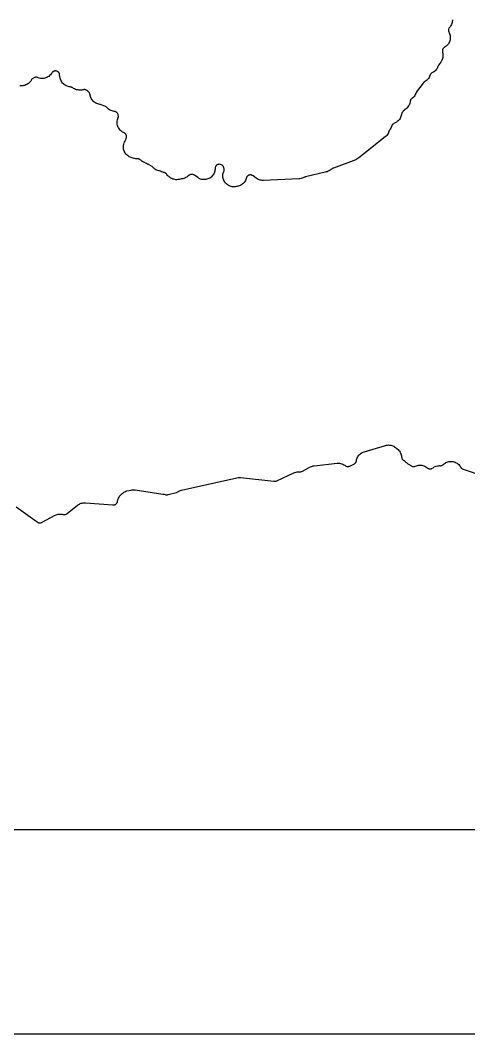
# Model space of a CAD drawing. Header units: metres. Extents: x 0 to 400, y 0 to 202.
# Drawn here: x 35.4 to 61.8, y 0 to 59.7 of the extents above; entities that cross this region are included whole.
import ezdxf

# ---------------------------------------------------------------- set-up
doc = ezdxf.new("R2010")
doc.units = ezdxf.units.M

msp = doc.modelspace()

# ---------------------------------------------------------------- linework, layer by layer
msp.add_lwpolyline([(400, 202.2006), (0, 202.2006), (0, -0.0004), (400, -0.0004), (400, 202.2006)], close=True)
for points in [[(60.857, 59.7016), (60.857, 59.6766), (60.851, 59.6146), (60.84, 59.5526), (60.823, 59.4916), (60.8, 59.4326), (60.771, 59.3766), (60.737, 59.3236), (60.698, 59.2746), (60.681, 59.2546), (60.666, 59.2336), (60.653, 59.2106), (60.643, 59.1886), (60.635, 59.1636), (60.629, 59.1376), (60.626, 59.1146), (60.626, 59.0916), (60.628, 59.0656), (60.632, 59.0406), (60.638, 59.0206), (60.647, 58.9966), (60.665, 58.9626), (60.691, 58.9046), (60.711, 58.8446), (60.725, 58.7826), (60.733, 58.7196), (60.735, 58.6566), (60.731, 58.5936), (60.72, 58.5306), (60.704, 58.4696), (60.681, 58.4106), (60.653, 58.3536), (60.62, 58.2996), (60.581, 58.2496), (60.538, 58.2036), (60.491, 58.1616), (60.439, 58.1246), (60.397, 58.0976), (60.379, 58.0826), (60.349, 58.0536), (60.343, 58.0466), (60.316, 58.0146), (60.304, 57.9976), (60.293, 57.9776), (60.283, 57.9516), (60.275, 57.9256), (60.271, 57.9036), (60.268, 57.8786), (60.269, 57.8516), (60.271, 57.8266), (60.284, 57.7686), (60.289, 57.7486), (60.299, 57.6846), (60.302, 57.6206), (60.299, 57.5556), (60.289, 57.4916), (60.273, 57.4296), (60.251, 57.3686), (60.228, 57.3216), (60.215, 57.2896), (60.184, 57.2246), (60.146, 57.1646), (60.102, 57.1086), (60.058, 57.0596), (60.043, 57.0386), (60.032, 57.0196), (60.021, 56.9956), (60.01, 56.9636), (59.986, 56.9066), (59.958, 56.8516), (59.924, 56.7996), (59.886, 56.7506), (59.843, 56.7066), (59.796, 56.6666), (59.745, 56.6306), (59.692, 56.5996), (59.655, 56.5816), (59.632, 56.5676), (59.614, 56.5526), (59.595, 56.5356), (59.578, 56.5156), (59.565, 56.4976), (59.552, 56.4766), (59.543, 56.4566), (59.531, 56.4226), (59.509, 56.3656), (59.481, 56.3126), (59.449, 56.2616), (59.412, 56.2136), (59.371, 56.1686), (59.326, 56.1286), (59.277, 56.0936), (59.225, 56.0616), (59.216, 56.0566), (59.198, 56.0446), (59.178, 56.0276), (59.159, 56.0086), (59.134, 55.9796), (58.751, 55.4616), (58.728, 55.4256), (58.718, 55.4066), (58.7, 55.3626), (58.674, 55.3056), (58.643, 55.2506), (58.607, 55.1996), (58.565, 55.1526), (58.52, 55.1096), (58.471, 55.0716), (58.463, 55.0656), (58.443, 55.0486), (58.424, 55.0286), (58.41, 55.0106), (58.397, 54.9886), (58.386, 54.9666), (58.377, 54.9446), (58.37, 54.9176), (58.362, 54.8696), (58.349, 54.8086), (58.33, 54.7486), (58.305, 54.6906), (58.274, 54.6356), (58.238, 54.5836), (58.198, 54.5356), (58.153, 54.4916), (57.964, 54.3246), (57.934, 54.2946), (57.917, 54.2756), (57.904, 54.2566), (57.893, 54.2356), (57.884, 54.2136), (57.876, 54.1876), (57.869, 54.1566), (57.865, 54.1256), (57.851, 54.0656), (57.831, 54.0076), (57.806, 53.9526), (57.776, 53.8996), (57.741, 53.8486), (57.702, 53.8026), (57.658, 53.7596), (57.61, 53.7216), (57.559, 53.6876), (57.407, 53.5966), (57.372, 53.5736), (57.351, 53.5566), (57.334, 53.5396), (57.32, 53.5236), (57.307, 53.5046), (57.296, 53.4836), (57.284, 53.4546), (57.277, 53.4326), (57.256, 53.3796), (57.231, 53.3276), (57.202, 53.2786), (57.17, 53.2346), (57.168, 53.2326), (57.153, 53.2096), (57.141, 53.1866), (57.131, 53.1626), (57.121, 53.1286), (57.099, 53.0676), (57.071, 53.0096), (57.037, 52.9546), (56.998, 52.9026), (56.954, 52.8546), (56.905, 52.8126), (55.353, 51.5736), (55.298, 51.5336), (55.238, 51.4996), (55.175, 51.4726), (53.853, 50.9796), (53.817, 50.9646), (53.794, 50.9516), (53.774, 50.9376), (53.741, 50.9106), (53.734, 50.9046), (53.715, 50.8866), (53.663, 50.8486), (53.608, 50.8156), (53.55, 50.7886), (53.49, 50.7666), (53.428, 50.7516), (53.369, 50.7406), (52.216, 50.4646), (52.175, 50.4526), (52.154, 50.4446), (52.118, 50.4256), (52.106, 50.4196), (52.08, 50.4046), (52.017, 50.3776), (51.952, 50.3566), (51.885, 50.3436), (51.818, 50.3376), (49.729, 50.2516), (49.666, 50.2516), (49.603, 50.2586), (49.541, 50.2706), (49.481, 50.2896), (49.423, 50.3136), (49.367, 50.3436), (49.315, 50.3786), (49.13, 50.5166), (49.096, 50.5396), (49.076, 50.5506), (49.057, 50.5586), (49.033, 50.5656), (49.007, 50.5716), (48.983, 50.5736), (48.955, 50.5746), (48.931, 50.5726), (48.912, 50.5686), (48.888, 50.5616), (48.863, 50.5516), (48.844, 50.5416), (48.822, 50.5276), (48.801, 50.5116), (48.786, 50.4966), (48.77, 50.4786), (48.755, 50.4566), (48.743, 50.4356), (48.733, 50.4116), (48.722, 50.3776), (48.716, 50.3556), (48.695, 50.2966), (48.669, 50.2406), (48.637, 50.1866), (48.601, 50.1366), (48.559, 50.0896), (48.514, 50.0476), (48.464, 50.0096), (48.412, 49.9766), (48.356, 49.9486), (48.298, 49.9266), (48.238, 49.9106), (48.227, 49.9086), (48.171, 49.8946), (48.158, 49.8916), (48.138, 49.8856), (48.076, 49.8746), (48.014, 49.8696), (47.951, 49.8706), (47.889, 49.8786), (47.827, 49.8916), (47.767, 49.9106), (47.709, 49.9356), (47.654, 49.9656), (47.602, 50.0016), (47.554, 50.0416), (47.51, 50.0866), (47.471, 50.1356), (47.436, 50.1876), (47.407, 50.2436), (47.383, 50.3016), (47.365, 50.3616), (47.353, 50.4236), (47.347, 50.4866), (47.347, 50.5486), (47.353, 50.6116), (47.365, 50.6736), (47.383, 50.7336), (47.395, 50.7616), (47.398, 50.7706), (47.413, 50.8106), (47.419, 50.8336), (47.423, 50.8566), (47.424, 50.8806), (47.424, 50.9046), (47.42, 50.9276), (47.411, 50.9686), (47.401, 51.0026), (47.388, 51.0406), (47.378, 51.0636), (47.367, 51.0836), (47.352, 51.1036), (47.335, 51.1226), (47.319, 51.1376), (47.296, 51.1546), (47.274, 51.1686), (47.254, 51.1786), (47.234, 51.1866), (47.211, 51.1926), (47.178, 51.1976), (47.136, 51.2006), (47.116, 51.2006), (47.092, 51.1966), (47.064, 51.1896), (47.042, 51.1826), (47.022, 51.1726), (46.999, 51.1596), (46.977, 51.1436), (46.958, 51.1256), (46.943, 51.1096), (46.928, 51.0896), (46.915, 51.0666), (46.904, 51.0436), (46.896, 51.0206), (46.891, 50.9996), (46.887, 50.9726), (46.884, 50.9146), (46.878, 50.8526), (46.866, 50.7906), (46.848, 50.7296), (46.825, 50.6716), (46.795, 50.6156), (46.761, 50.5626), (46.721, 50.5136), (46.677, 50.4686), (46.629, 50.4286), (46.577, 50.3926), (46.522, 50.3626), (46.464, 50.3376), (46.404, 50.3186), (46.342, 50.3056), (46.28, 50.2976), (46.217, 50.2966), (46.154, 50.3016), (46.092, 50.3126), (46.031, 50.3306), (45.972, 50.3526), (45.916, 50.3816), (45.863, 50.4156), (45.667, 50.5536), (45.635, 50.5746), (45.612, 50.5856), (45.59, 50.5946), (45.565, 50.6006), (45.539, 50.6056), (45.514, 50.6066), (45.49, 50.6056), (45.466, 50.6026), (45.44, 50.5966), (45.418, 50.5886), (45.393, 50.5776), (45.373, 50.5656), (45.353, 50.5516), (45.309, 50.5116), (45.308, 50.5126), (45.283, 50.4896), (45.23, 50.4496), (45.173, 50.4166), (45.113, 50.3896), (45.05, 50.3676), (44.986, 50.3536), (44.97, 50.3516), (44.899, 50.3396), (44.766, 50.3106), (44.705, 50.2996), (44.643, 50.2946), (44.582, 50.2956), (44.52, 50.3036), (44.46, 50.3156), (44.401, 50.3346), (44.344, 50.3586), (44.289, 50.3886), (44.238, 50.4226), (44.205, 50.4466), (44.189, 50.4576), (44.135, 50.5006), (44.086, 50.5486), (44.043, 50.6026), (44.021, 50.6336), (44.006, 50.6496), (43.989, 50.6646), (43.967, 50.6816), (43.947, 50.6946), (43.926, 50.7036), (43.902, 50.7126), (43.88, 50.7186), (43.846, 50.7266), (43.82, 50.7336), (43.761, 50.7546), (43.704, 50.7806), (43.692, 50.7876), (43.669, 50.7966), (43.648, 50.8026), (43.596, 50.8126), (43.595, 50.8126), (43.582, 50.8146), (43.519, 50.8306), (43.459, 50.8526), (43.401, 50.8806), (43.346, 50.9136), (43.294, 50.9526), (43.247, 50.9966), (43.221, 51.0256), (43.197, 51.0496), (43.179, 51.0646), (43.146, 51.0876), (43.014, 51.1686), (42.979, 51.1886), (42.957, 51.1976), (42.955, 51.1976), (42.901, 51.2176), (42.849, 51.2416), (42.799, 51.2706), (42.77, 51.2896), (42.752, 51.2986), (42.73, 51.3066), (42.675, 51.3296), (42.623, 51.3586), (42.573, 51.3916), (42.527, 51.4296), (42.509, 51.4476), (42.483, 51.4696), (42.466, 51.4816), (42.444, 51.4936), (42.42, 51.5036), (42.396, 51.5116), (42.373, 51.5166), (42.333, 51.5216), (42.193, 51.5316), (42.13, 51.5386), (42.068, 51.5526), (42.007, 51.5726), (41.949, 51.5976), (41.941, 51.6026), (41.893, 51.6216), (41.836, 51.6476), (41.781, 51.6796), (41.73, 51.7166), (41.683, 51.7586), (41.64, 51.8046), (41.602, 51.8546), (41.569, 51.9076), (41.541, 51.9646), (41.518, 52.0236), (41.502, 52.0836), (41.492, 52.1466), (41.487, 52.2086), (41.489, 52.2716), (41.497, 52.3346), (41.511, 52.3956), (41.53, 52.4556), (41.556, 52.5136), (41.587, 52.5686), (41.601, 52.5896), (41.613, 52.6146), (41.627, 52.6506), (41.657, 52.7366), (41.668, 52.7766), (41.672, 52.7966), (41.674, 52.8216), (41.674, 52.8476), (41.672, 52.8696), (41.667, 52.8926), (41.66, 52.9146), (41.65, 52.9386), (41.64, 52.9576), (41.625, 52.9806), (41.611, 52.9996), (41.595, 53.0146), (41.577, 53.0306), (41.557, 53.0436), (41.532, 53.0576), (41.502, 53.0716), (41.445, 53.1006), (41.392, 53.1356), (41.342, 53.1746), (41.297, 53.2196), (41.255, 53.2676), (41.219, 53.3196), (41.188, 53.3756), (41.163, 53.4336), (41.144, 53.4946), (41.131, 53.5566), (41.123, 53.6196), (41.122, 53.6836), (41.128, 53.7466), (41.139, 53.8096), (41.157, 53.8706), (41.164, 53.8886), (41.183, 53.9436), (41.19, 53.9696), (41.193, 53.9906), (41.194, 54.0146), (41.193, 54.0396), (41.187, 54.0796), (41.183, 54.1016), (41.174, 54.1386), (41.165, 54.1646), (41.154, 54.1876), (41.142, 54.2066), (41.129, 54.2246), (41.111, 54.2436), (41.09, 54.2636), (41.074, 54.2756), (41.053, 54.2876), (41.028, 54.2996), (41.004, 54.3086), (40.981, 54.3146), (40.955, 54.3186), (40.951, 54.3186), (40.891, 54.3266), (40.831, 54.3416), (40.774, 54.3606), (40.718, 54.3866), (40.665, 54.4166), (40.615, 54.4516), (40.569, 54.4906), (40.526, 54.5346), (40.516, 54.5466), (40.496, 54.5676), (40.476, 54.5846), (40.455, 54.5996), (40.432, 54.6126), (40.396, 54.6286), (40.189, 54.7076), (40.15, 54.7206), (40.122, 54.7266), (40.105, 54.7286), (40.042, 54.7386), (39.981, 54.7546), (39.921, 54.7776), (39.863, 54.8056), (39.809, 54.8396), (39.758, 54.8776), (39.712, 54.9216), (39.669, 54.9696), (39.632, 55.0216), (39.6, 55.0766), (39.574, 55.1356), (39.554, 55.1956), (39.539, 55.2586), (39.53, 55.3086), (39.523, 55.3356), (39.514, 55.3586), (39.502, 55.3836), (39.49, 55.4036), (39.476, 55.4216), (39.448, 55.4506), (39.38, 55.5176), (39.348, 55.5446), (39.327, 55.5596), (39.308, 55.5706), (39.283, 55.5826), (39.261, 55.5896), (39.24, 55.5946), (39.213, 55.5986), (39.19, 55.5996), (39.166, 55.5986), (39.141, 55.5946), (39.105, 55.5856), (39.044, 55.5726), (38.982, 55.5666), (38.92, 55.5666), (38.858, 55.5716), (38.807, 55.5786), (38.738, 55.5916), (38.672, 55.6126), (38.608, 55.6396), (38.547, 55.6736), (38.505, 55.7036), (38.482, 55.7186), (38.459, 55.7306), (38.433, 55.7416), (38.411, 55.7476), (38.391, 55.7516), (38.362, 55.7536), (38.297, 55.7616), (38.234, 55.7766), (38.172, 55.7976), (38.113, 55.8246), (38.057, 55.8576), (38.005, 55.8956), (37.956, 55.9386), (37.913, 55.9866), (37.874, 56.0386), (37.84, 56.0946), (37.813, 56.1536), (37.791, 56.2146), (37.776, 56.2776), (37.737, 56.4766), (37.727, 56.5186), (37.72, 56.5406), (37.71, 56.5626), (37.697, 56.5836), (37.683, 56.6026), (37.665, 56.6226), (37.645, 56.6406), (37.627, 56.6536), (37.606, 56.6666), (37.584, 56.6776), (37.561, 56.6856), (37.533, 56.6926), (37.511, 56.6956), (37.488, 56.6966), (37.461, 56.6956), (37.435, 56.6916), (37.414, 56.6866), (37.392, 56.6776), (37.367, 56.6656), (37.346, 56.6526), (37.325, 56.6366), (37.307, 56.6206), (37.292, 56.6036), (37.277, 56.5826), (37.272, 56.5736), (37.236, 56.5196), (37.195, 56.4686), (37.149, 56.4226), (37.099, 56.3806), (37.045, 56.3446), (36.987, 56.3136), (36.926, 56.2896), (36.864, 56.2706), (36.8, 56.2586), (36.735, 56.2526), (36.669, 56.2536), (36.605, 56.2616), (36.541, 56.2756), (36.479, 56.2956), (36.43, 56.3146), (36.407, 56.3206), (36.381, 56.3256), (36.361, 56.3266), (36.333, 56.3256), (36.31, 56.3236), (36.288, 56.3176), (36.262, 56.3096), (36.227, 56.2946), (36.188, 56.2746), (36.151, 56.2536), (36.132, 56.2406), (36.114, 56.2246), (36.097, 56.2066), (36.081, 56.1866), (36.065, 56.1606), (36.064, 56.1586), (36.051, 56.1376), (36.032, 56.1056), (35.996, 56.0556), (35.954, 56.0096), (35.909, 55.9676), (35.86, 55.9306), (35.808, 55.8976), (35.752, 55.8706), (35.694, 55.8476), (35.635, 55.8316), (35.574, 55.8206), (35.513, 55.8156), (35.451, 55.8166), (35.389, 55.8236)], [(35.183, 31.0196), (36.415, 30.1356), (36.45, 30.1126), (36.471, 30.1026), (36.495, 30.0926), (36.519, 30.0866), (36.545, 30.0816), (36.572, 30.0806), (36.595, 30.0806), (36.621, 30.0846), (36.646, 30.0906), (36.667, 30.0986), (36.707, 30.1166), (37.476, 30.5296), (37.53, 30.5556), (37.587, 30.5766), (37.645, 30.5916), (37.705, 30.6016), (37.765, 30.6066), (37.825, 30.6056), (37.885, 30.5986), (37.944, 30.5856), (37.97, 30.5796), (37.993, 30.5756), (38.018, 30.5746), (38.041, 30.5756), (38.064, 30.5786), (38.089, 30.5846), (38.111, 30.5926), (38.131, 30.6016), (38.154, 30.6156), (38.187, 30.6396), (38.796, 31.1256), (38.846, 31.1616), (38.898, 31.1926), (38.953, 31.2186), (39.01, 31.2386), (39.068, 31.2536), (39.128, 31.2636), (39.189, 31.2676), (39.249, 31.2656), (40.87, 31.1446), (40.91, 31.1436), (40.93, 31.1446), (40.955, 31.1496), (40.979, 31.1556), (41.002, 31.1646), (41.026, 31.1756), (41.044, 31.1866), (41.06, 31.1996), (41.081, 31.2186), (41.1, 31.2396), (41.112, 31.2556), (41.123, 31.2746), (41.134, 31.2986), (41.142, 31.3206), (41.148, 31.3436), (41.152, 31.3726), (41.164, 31.4316), (41.181, 31.4896), (41.203, 31.5456), (41.231, 31.5986), (41.263, 31.6496), (41.3, 31.6976), (41.341, 31.7416), (41.353, 31.7536), (41.376, 31.7796), (41.422, 31.8216), (41.471, 31.8606), (41.523, 31.8936), (41.579, 31.9216), (41.637, 31.9446), (41.697, 31.9616), (41.946, 32.0196), (42.007, 32.0306), (42.068, 32.0366), (42.13, 32.0356), (42.192, 32.0286), (43.812, 31.7796), (43.824, 31.7786), (43.882, 31.7706), (43.939, 31.7566), (43.997, 31.7406), (44.022, 31.7356), (44.045, 31.7346), (44.068, 31.7346), (44.094, 31.7376), (44.134, 31.7466), (44.615, 31.8796), (44.654, 31.8926), (44.679, 31.9036), (44.728, 31.9306), (44.729, 31.9316), (44.745, 31.9416), (44.799, 31.9676), (44.854, 31.9876), (44.911, 32.0036), (48.177, 32.7426), (48.248, 32.7546), (48.319, 32.7586), (48.391, 32.7546), (50.352, 32.5386), (50.397, 32.5366), (50.423, 32.5376), (50.452, 32.5426), (50.479, 32.5496), (50.518, 32.5656), (51.522, 33.0256), (51.587, 33.0516), (51.654, 33.0696), (51.723, 33.0806), (51.792, 33.0846), (51.826, 33.0846), (51.882, 33.0876), (51.928, 33.0926), (51.955, 33.0986), (51.983, 33.1086), (52.026, 33.1276), (52.433, 33.3456), (52.455, 33.3596), (52.506, 33.3876), (52.559, 33.4106), (52.613, 33.4296), (52.669, 33.4436), (52.727, 33.4516), (54.073, 33.5946), (54.14, 33.5986), (54.208, 33.5946), (54.276, 33.5846), (54.341, 33.5666), (54.405, 33.5426), (54.466, 33.5116), (54.523, 33.4746), (54.567, 33.4416), (54.588, 33.4296), (54.608, 33.4206), (54.636, 33.4106), (54.66, 33.4056), (54.685, 33.4026), (54.711, 33.4016), (54.732, 33.4036), (54.76, 33.4086), (54.786, 33.4156), (54.823, 33.4296), (55.047, 33.5316), (55.083, 33.5496), (55.104, 33.5636), (55.123, 33.5776), (55.14, 33.5946), (55.156, 33.6136), (55.17, 33.6326), (55.182, 33.6536), (55.192, 33.6786), (55.2, 33.7006), (55.204, 33.7196), (55.205, 33.7296), (55.216, 33.7916), (55.232, 33.8526), (55.254, 33.9116), (55.282, 33.9686), (55.315, 34.0216), (55.353, 34.0716), (55.396, 34.1186), (55.443, 34.1596), (55.494, 34.1966), (55.549, 34.2286), (55.606, 34.2556), (55.666, 34.2766), (56.913, 34.6446), (56.974, 34.6586), (57.036, 34.6676), (57.1, 34.6706), (57.163, 34.6676), (57.225, 34.6576), (57.286, 34.6416), (57.346, 34.6206), (57.403, 34.5936), (57.457, 34.5606), (57.507, 34.5236), (57.554, 34.4806), (57.562, 34.4736), (57.577, 34.4616), (57.615, 34.4356), (57.661, 34.3966), (57.704, 34.3536), (57.743, 34.3076), (57.777, 34.2576), (57.806, 34.2046), (57.83, 34.1486), (57.849, 34.0916), (57.863, 34.0326), (57.871, 33.9726), (57.874, 33.9366), (57.878, 33.9136), (57.886, 33.8876), (57.895, 33.8646), (57.905, 33.8446), (57.919, 33.8246), (57.936, 33.8036), (57.952, 33.7866), (57.971, 33.7716), (57.993, 33.7566), (58.009, 33.7476), (58.058, 33.7186), (58.104, 33.6846), (58.147, 33.6466), (58.187, 33.6056), (58.196, 33.5946), (58.216, 33.5756), (58.235, 33.5606), (58.271, 33.5376), (58.442, 33.4406), (58.479, 33.4226), (58.502, 33.4136), (58.526, 33.4066), (58.549, 33.4026), (58.571, 33.4016), (58.598, 33.4026), (58.624, 33.4056), (58.649, 33.4116), (58.67, 33.4186), (58.685, 33.4246), (58.744, 33.4486), (58.806, 33.4666), (58.869, 33.4776), (58.933, 33.4836), (58.997, 33.4826), (59.06, 33.4746), (59.123, 33.4616), (59.184, 33.4416), (59.242, 33.4156), (59.298, 33.3846), (59.351, 33.3476), (59.4, 33.3106), (59.419, 33.2976), (59.44, 33.2866), (59.462, 33.2786), (59.486, 33.2716), (59.513, 33.2666), (59.532, 33.2656), (59.555, 33.2656), (59.583, 33.2686), (59.608, 33.2746), (59.631, 33.2816), (59.652, 33.2906), (59.674, 33.3026), (59.719, 33.3336), (59.74, 33.3486), (59.794, 33.3796), (59.851, 33.4066), (59.91, 33.4266), (59.971, 33.4416), (60.033, 33.4506), (60.096, 33.4536), (60.117, 33.4526), (60.159, 33.4526), (60.183, 33.4556), (60.208, 33.4596), (60.232, 33.4676), (60.254, 33.4766), (60.277, 33.4886), (60.297, 33.5016), (60.32, 33.5206), (60.325, 33.5256), (60.372, 33.5666), (60.423, 33.6026), (60.478, 33.6336), (60.535, 33.6596), (60.594, 33.6796), (60.655, 33.6936), (60.717, 33.7026), (60.78, 33.7046), (60.842, 33.7006), (60.904, 33.6906), (60.965, 33.6756), (61.024, 33.6536), (61.08, 33.6266), (61.134, 33.5936), (61.184, 33.5566), (61.231, 33.5146), (61.273, 33.4676), (61.31, 33.4176), (61.343, 33.3636), (61.346, 33.3576), (61.359, 33.3386), (61.379, 33.3146), (61.395, 33.2996), (61.414, 33.2846), (61.437, 33.2686), (61.457, 33.2586), (61.495, 33.2436), (62.654, 32.8476)], [(95.141, 11.9996), (12, 11.9996)]]:
    msp.add_lwpolyline(points)

doc.saveas('drawing.dxf')
